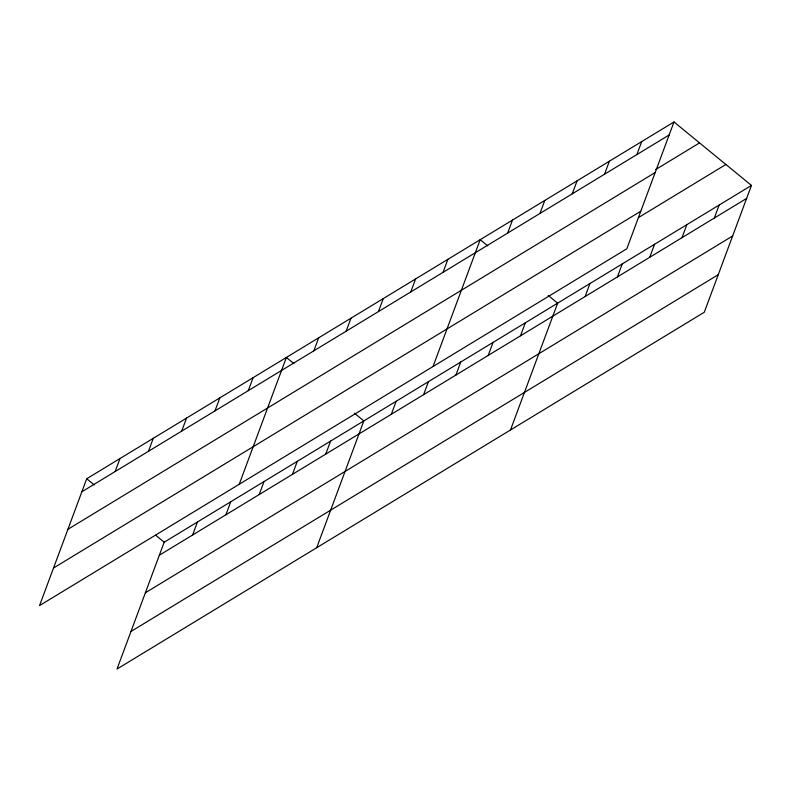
<?xml version="1.0" encoding="UTF-8"?>
<svg xmlns="http://www.w3.org/2000/svg" width="791" height="791" viewBox="0 0 791 791"><rect width="100%" height="100%" fill="white"/><g stroke="black" fill="none" stroke-linecap="round" stroke-linejoin="round"><path stroke-width="1.19" d="M673.991 121.962L86.713 478.753L39.55 605.58L626.818 248.789L673.991 121.962L751.45 185.42L704.287 312.247L117.009 669.038L164.182 542.211L751.45 185.42M115.16 471.535L119.995 458.533M148.441 451.325L153.276 438.313M181.712 431.105L186.547 418.103M214.994 410.885L219.829 397.883M192.618 535.003L197.453 522.001M248.275 390.665L253.11 377.663M225.9 514.783L230.735 501.781M239.218 484.27L286.391 357.443L293.965 363.652M259.181 494.563L264.016 481.561M313.849 350.828L318.684 337.816M292.452 474.343L297.297 461.341M346.151 331.202L350.986 318.2M378.454 311.575L383.289 298.573M325.734 454.123L330.569 441.121M410.756 291.958L415.591 278.946M316.687 547.728L363.85 420.901L354.378 413.149M443.049 272.331L447.884 259.329M391.318 414.286L396.153 401.284M433.023 366.53L480.186 239.703L487.76 245.912M423.61 394.66L428.455 381.658M507.654 233.078L512.489 220.076M455.913 375.043L460.748 362.031M539.956 213.461L544.791 200.459M488.215 355.416L493.05 342.414M572.249 193.835L577.084 180.832M520.518 335.789L525.353 322.787M604.551 174.208L609.386 161.206M510.482 429.988L557.655 303.161L548.183 295.409M636.854 154.591L641.689 141.589M585.113 296.546L589.948 283.544M617.415 276.919L622.25 263.917M649.718 257.293L654.553 244.29M682.01 237.676L686.855 224.674M714.313 218.049L719.148 205.047M81.878 491.755L669.156 134.964M655.788 169.492L699.551 142.904M67.907 529.317L655.185 172.527M53.521 568.017L640.789 211.227M638.367 217.654L725.891 164.479M159.337 555.223L746.615 198.422M145.376 592.775L732.644 235.985M130.98 631.475L718.258 274.685M86.713 478.753L94.287 484.962M155.659 535.23L164.182 542.211"/></g></svg>
